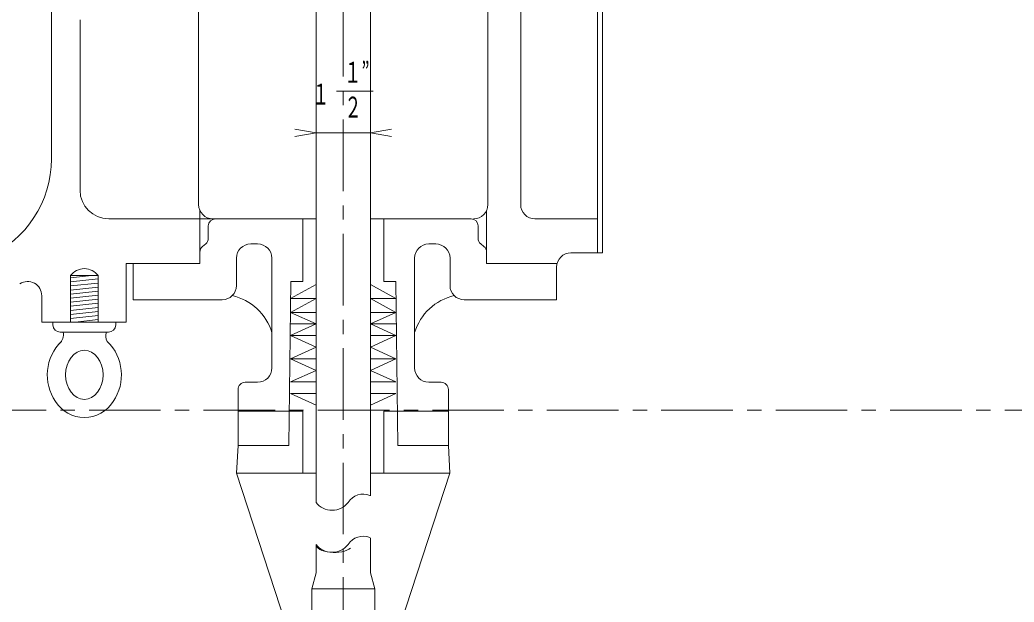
# Model space of a CAD drawing. Units: millimetres, scale not verified. Extents: x -5945 to 5945, y -4205 to 4205.
# Drawn here: x -492 to 203, y 1650 to 2057 of the extents above; entities that cross this region are included whole.
import ezdxf
from ezdxf.enums import TextEntityAlignment as Align

# ---------------------------------------------------------------- set-up
doc = ezdxf.new("R2010")
doc.units = ezdxf.units.MM
doc.header["$LTSCALE"] = 10
doc.linetypes.add('CHAIN1', pattern=[8, 5, -1, 1, -1])
for name, color, linetype, lineweight in [('0-0_0', 3, 'Continuous', 18), ('0-1_芯', 4, 'CHAIN1', 18), ('0-2_寸法', 2, 'Continuous', 18)]:
    doc.layers.add(name, color=color, linetype=linetype, lineweight=lineweight)
doc.styles.add('ＭＳ ゴシック', font='')
doc.styles.get('ＭＳ ゴシック').set_extended_font_data('MS Gothic')

msp = doc.modelspace()

# ---------------------------------------------------------------- linework, layer by layer
at = {"layer": '0-0_0'}
for p, q in [((-88.49, 1894.08), (-88.49, 2267.06)), ((-84.79, 1894.08), (-84.79, 2267.06)), ((-285.1, 1719.55), (-285.1, 2085.1)), ((-247.1, 1724.15), (-247.1, 2085.1)), ((-470.02, 1959.67), (-470.02, 2066.34)), ((-367.2, 1927.85), (-367.2, 2069.23)), ((-165.01, 1927.85), (-165.01, 2069.23)), ((-142.07, 1927.85), (-142.07, 2070.58)), ((-450.03, 1937.85), (-450.03, 2055.82)), ((-366.28, 1923.67), (-366.28, 1886.71)), ((-165.93, 1923.67), (-165.93, 1886.71)), ((-430.03, 1917.85), (-285.1, 1917.85)), ((-360.41, 1912.85), (-360.41, 1904.21)), ((-294.41, 1873.92), (-294.41, 1917.85)), ((-247.1, 1917.85), (-176.8, 1917.85)), ((-237.79, 1873.92), (-237.79, 1917.85)), ((-171.8, 1912.85), (-171.8, 1904.21)), ((-132.07, 1917.85), (-88.49, 1917.85)), ((-362.22, 1900.36), (-364.47, 1898.5)), ((-325.97, 1900.33), (-330.74, 1900.33)), ((-206.24, 1900.33), (-201.47, 1900.33)), ((-169.99, 1900.36), (-167.74, 1898.5)), ((-340.74, 1890.33), (-340.74, 1871.25)), ((-315.97, 1890.33), (-315.97, 1813.56)), ((-216.24, 1890.33), (-216.24, 1813.56)), ((-191.47, 1890.33), (-191.47, 1871.25)), ((-106.95, 1894.08), (-84.79, 1894.08)), ((-417.81, 1886.71), (-417.81, 1845.69)), ((-366.28, 1886.71), (-417.81, 1886.71)), ((-412.82, 1861.25), (-412.82, 1886.71)), ((-165.93, 1886.71), (-116.6, 1886.71)), ((-116.95, 1884.08), (-116.95, 1861.25)), ((-437.35, 1878.15), (-456.75, 1878.15)), ((-456.75, 1845.69), (-456.75, 1878.15)), ((-442.03, 1878.15), (-456.75, 1876.59)), ((-437.35, 1845.69), (-437.35, 1878.15)), ((-437.35, 1875.81), (-456.75, 1873.75)), ((-437.35, 1872.97), (-456.75, 1870.91)), ((-437.35, 1870.13), (-456.75, 1868.07)), ((-285.1, 1871.89), (-302.97, 1862.16)), ((-247.1, 1871.89), (-229.24, 1862.16)), ((-476.8, 1864.04), (-476.8, 1845.69)), ((-437.35, 1867.29), (-456.75, 1865.23)), ((-437.35, 1864.45), (-456.75, 1862.39)), ((-437.35, 1861.61), (-456.75, 1859.55)), ((-437.35, 1858.77), (-456.75, 1856.71)), ((-437.35, 1855.93), (-456.75, 1853.87)), ((-350.74, 1861.25), (-412.82, 1861.25)), ((-302.97, 1862.16), (-285.1, 1862.16)), ((-229.24, 1862.16), (-247.1, 1862.16)), ((-181.47, 1861.25), (-116.95, 1861.25)), ((-437.35, 1853.09), (-456.75, 1851.03)), ((-437.35, 1850.25), (-456.75, 1848.19)), ((-302.97, 1852.43), (-285.1, 1852.43)), ((-229.24, 1852.43), (-247.1, 1852.43)), ((-476.8, 1845.69), (-417.81, 1845.69)), ((-468.97, 1845.69), (-468.97, 1843.64)), ((-437.35, 1847.41), (-453.54, 1845.69)), ((-425.14, 1845.69), (-425.14, 1843.64)), ((-302.97, 1844.32), (-285.1, 1844.32)), ((-229.24, 1844.32), (-247.1, 1844.32)), ((-463.97, 1838.64), (-430.14, 1838.64)), ((-302.97, 1836.21), (-285.1, 1836.21)), ((-229.24, 1836.21), (-247.1, 1836.21)), ((-302.97, 1820), (-285.1, 1820)), ((-229.24, 1820), (-247.1, 1820)), ((-285.1, 1811.89), (-302.97, 1803.78)), ((-247.1, 1811.89), (-229.24, 1803.78)), ((-325.97, 1803.56), (-334.58, 1803.56)), ((-302.97, 1803.78), (-285.1, 1803.78)), ((-229.24, 1803.78), (-247.1, 1803.78)), ((-206.24, 1803.56), (-197.63, 1803.56)), ((-339.58, 1798.54), (-339.58, 1759.31)), ((-302.97, 1795.67), (-285.1, 1795.67)), ((-302.97, 1795.67), (-285.1, 1787.56)), ((-229.24, 1795.67), (-247.1, 1795.67)), ((-229.24, 1795.67), (-247.1, 1787.56)), ((-192.63, 1798.54), (-192.63, 1759.31)), ((-339.66, 1783.25), (-294.41, 1783.25)), ((-294.41, 1739.98), (-294.41, 1783.25)), ((-237.79, 1739.98), (-237.79, 1783.25)), ((-192.63, 1783.25), (-237.79, 1783.25)), ((-339.58, 1759.31), (-340.61, 1739.98)), ((-339.58, 1759.31), (-304.23, 1759.31)), ((-192.63, 1759.31), (-227.98, 1759.31)), ((-192.63, 1759.31), (-191.6, 1739.98)), ((-340.61, 1739.98), (-285.1, 1739.98)), ((-340.61, 1739.98), (-303.25, 1625.39)), ((-191.6, 1739.98), (-247.1, 1739.98)), ((-191.6, 1739.98), (-228.96, 1625.39)), ((-285.1, 1670.25), (-285.1, 1690.16)), ((-247.1, 1670.25), (-247.1, 1694.76)), ((-288.1, 1659.06), (-285.1, 1670.25)), ((-288.1, 1633.43), (-288.1, 1659.06)), ((-244.1, 1633.43), (-244.1, 1659.06))]:
    msp.add_line(p, q, dxfattribs=at)
for points in [[(-294.41, 1873.92), (-302.83, 1873.92), (-304.23, 1759.31)], [(-237.79, 1873.92), (-229.38, 1873.92), (-227.98, 1759.31)], [(-285.1, 1862.16), (-302.97, 1852.43), (-285.1, 1844.32), (-302.97, 1836.21), (-285.1, 1828.1)], [(-247.1, 1862.16), (-229.24, 1852.43), (-247.1, 1844.32), (-229.24, 1836.21), (-247.1, 1828.1)], [(-285.1, 1828.1), (-302.97, 1820), (-285.1, 1811.89)], [(-247.1, 1828.1), (-229.24, 1820), (-247.1, 1811.89)], [(-288.1, 1659.06), (-244.1, 1659.06), (-247.1, 1670.25)]]:
    msp.add_lwpolyline(points, dxfattribs=at)
for centre, radius, start, end in [((-445.03, 2055.82), 5, 166.32242, 180), ((-544.63, 1959.67), 74.61, 226.90808, 0), ((-430.03, 1937.85), 20, 180, 270), ((-357.2, 1927.85), 10, 180, 270), ((-175.01, 1927.85), 10, 270, 0), ((-132.07, 1927.85), 10, 180, 270), ((-355.41, 1912.85), 5, 90, 180), ((-176.8, 1912.85), 5, 0, 90), ((-365.41, 1904.21), 5, 309.59917, 360), ((-166.8, 1904.21), 5, 180, 230.40083), ((-361.28, 1894.65), 5, 129.59917, 180), ((-330.74, 1890.33), 10, 90, 180), ((-325.97, 1890.33), 10, 0, 90), ((-206.24, 1890.33), 10, 90, 180), ((-201.47, 1890.33), 10, 0, 90), ((-170.93, 1894.65), 5, 0, 50.40083), ((-106.95, 1884.08), 10, 90, 180), ((-447.05, 1870.93), 12.09, 36.67281, 143.32719), ((-486.8, 1864.04), 10, 360, 122.05022), ((-350.74, 1871.25), 10, 270, 0), ((-181.47, 1871.25), 10, 180, 270), ((-352.12, 1827.4), 37.74, 16.72575, 77.05872), ((-180.09, 1827.4), 37.74, 102.94128, 163.27425), ((-463.97, 1843.64), 5, 180, 270), ((-430.14, 1843.64), 5, 270, 0), ((-469.09, 1836.58), 7.46, 306.3616, 16.06453), ((-425.73, 1835.79), 6.42, 153.64846, 214.4444), ((-440.26, 1808.71), 32.72, 134.2254, 214.59787), ((-453.85, 1808.71), 32.72, 325.40213, 45.7746), ((-325.97, 1813.56), 10, 270, 0), ((-206.24, 1813.56), 10, 180, 270), ((-334.58, 1798.56), 5, 90, 180.19369), ((-197.63, 1798.56), 5, 359.80631, 90), ((-447.05, 1802.7), 23.74, 211.95477, 328.04523), ((-252.28, 1712.99), 12.3, 66.63407, 147.75735), ((-273.89, 1728.21), 14.17, 217.68576, 322.31424), ((-252.28, 1683.6), 12.3, 66.63407, 147.75735), ((-273.89, 1698.82), 14.17, 217.68576, 322.31424)]:
    msp.add_arc(centre, radius, start, end, dxfattribs=at)
msp.add_ellipse((-447.05, 1808.77), major_axis=(0, 17.22), ratio=0.761996, dxfattribs=at)
msp.add_ellipse((-272.4, 1690.16), major_axis=(-12.7, 0), ratio=0.441254, start_param=6.283185, end_param=8.950659, dxfattribs=at)
at = {"layer": '0-1_芯'}
for p, q in [((-266.1, -3262.7), (-266.1, 3085.49)), ((-3323.77, 1784.06), (3217.37, 1784.06))]:
    msp.add_line(p, q, dxfattribs=at)
at = {"layer": '0-2_寸法'}
for p, q in [((-270.74, 2007.16), (-245.09, 2007.16)), ((-247.1, 1978.06), (-232.33, 1980.66)), ((-285.1, 1978.06), (-299.88, 1975.45)), ((-247.1, 1978.06), (-232.33, 1975.45))]:
    msp.add_line(p, q, dxfattribs=at)
msp.add_lwpolyline([(-247.1, 1978.06), (-285.1, 1978.06), (-299.88, 1980.66)], dxfattribs=at)

# ---------------------------------------------------------------- texts
at = {"layer": '0-2_寸法', "style": 'ＭＳ ゴシック', "width": 0.6}
for s, p in [('１”', (-265.42, 2008.65)), ('１', (-287.75, 1993.34)), ('２', (-265.26, 1984.26))]:
    msp.add_text(s, height=14.66, dxfattribs=at).set_placement(p, align=Align.BOTTOM_LEFT)

doc.saveas('drawing.dxf')
